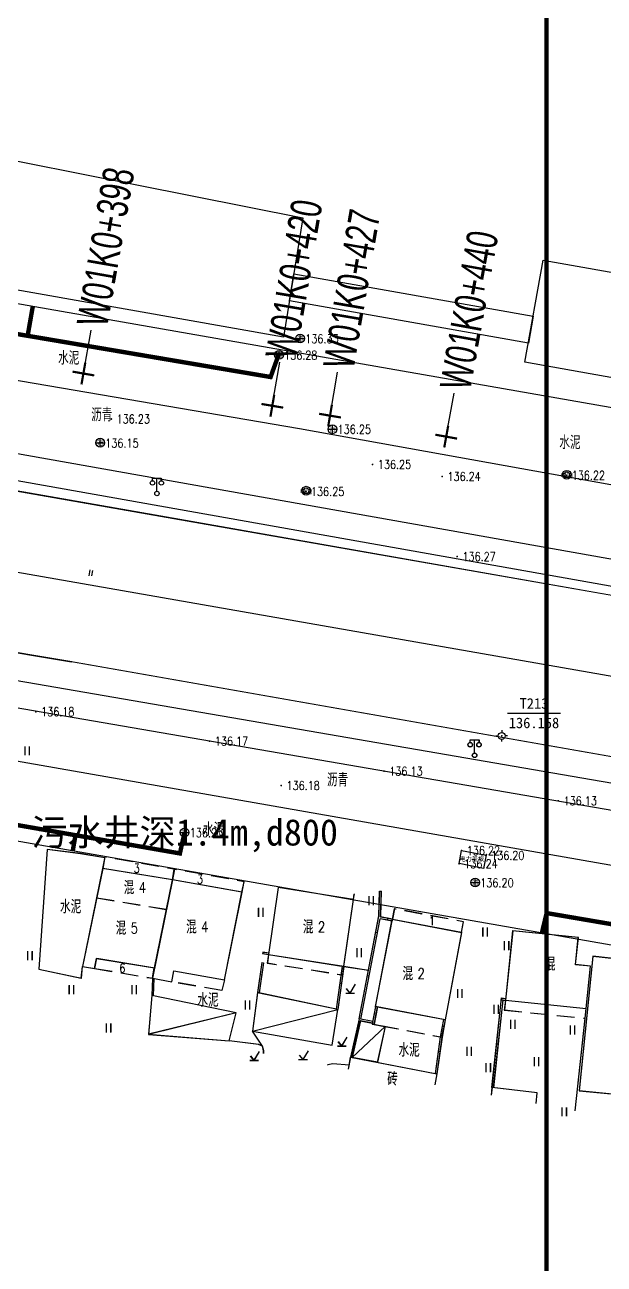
# Model space of a CAD drawing. Extents: x 529262 to 576451, y 2694391 to 2717535.
# Drawn here: x 562387.5 to 562453.1, y 2710924.6 to 2711065 of the extents above; entities that cross this region are included whole.
import ezdxf
from ezdxf.enums import TextEntityAlignment as Align
from ezdxf.xclip import XClip

# ---------------------------------------------------------------- set-up
doc = ezdxf.new("R2010")
doc.units = 0
doc.header["$XCLIPFRAME"] = 0
doc.linetypes.add('X5', pattern=[3, 2, -1])
doc.layers.add('ASSIST', color=7, linetype='Continuous', plot=False)
doc.layers.add('现状管道深度（物探资料）', color=2, linetype='Continuous', plot=False)
for name, color, linetype in [('a红线图', 1, 'Continuous'), ('COMPONENT', 8, 'Continuous'), ('DLDW', 8, 'Continuous'), ('DLSS', 4, 'Continuous'), ('DMTZ', 8, 'Continuous'), ('GCD', 8, 'Continuous'), ('GPSCOMMON', 7, 'Continuous'), ('GXYZ', 8, 'Continuous'), ('JMD', 8, 'Continuous'), ('KZD', 8, 'Continuous'), ('PP-COM', 7, 'Continuous'), ('RD-中线', 40, 'Continuous'), ('RD-红线', 7, 'Continuous'), ('ZBTZ', 8, 'Continuous'), ('ZJ', 7, 'Continuous'), ('桩号标注_W01-', 7, 'Continuous')]:
    doc.layers.add(name, color=color, linetype=linetype)
doc.styles.add('HZ', font='rs.shx', dxfattribs={"width": 0.8, "bigfont": 'hztxt.shx'})
doc.styles.add('JieTuHzTxt', font='smsim.shx', dxfattribs={"width": 0.7, "bigfont": 'smfs.shx'})
doc.styles.get("Standard").update_dxf_attribs({"font": '', "height": 2.5, "bigfont": 'smfs.shx'})
doc.styles.add('宋体', font='', dxfattribs={"width": 0.75})
doc.styles.add('等线体', font='simhei.ttf')
doc.styles.get('Standard').set_extended_font_data('FangSong_GB2312')
doc.styles.get('宋体').set_extended_font_data('SimSun')
doc.linetypes.add('10421', pattern='A,2,[150,AAA.SHX,S=0.5,R=0,X=0,Y=0.5],1e-11', length=2.00000000001)
doc.linetypes.add('1161', pattern='A,0,[149,AAA.SHX,S=0.15,R=0,X=0,Y=0],-1.6', length=1.6)

# ---------------------------------------------------------------- blocks, each defined once
blk = doc.blocks.new('A$C19FD0107')
at = {"layer": 'RD-中线', "color": 8}
blk.add_lwpolyline([(-8443.288202136755, 16582.93403241923), (-8702.785230360925, 16628.34358126484)], dxfattribs=at)
at = {"layer": 'RD-红线', "color": 8}
for points in [[(-8471.50453428179, 16618.3274885118), (-8661.580391176045, 16651.58898274461)], [(-8482.207652635872, 16559.28870933177), (-8668.331717506051, 16591.85867698258)]]:
    blk.add_lwpolyline(points, dxfattribs=at)
blk = doc.blocks.new('GC200')
at = {"linetype": 'Continuous', "const_width": 0.2, "flags": 128}
blk.add_lwpolyline([(-0.1, 0, 1), (0.1, 0, 1)], format="xyb", close=True, dxfattribs=at)
blk = doc.blocks.new('gc121')
at = {"color": 8}
for p, q in [((-0.5, -1), (-0.5, 1)), ((0.5, -1), (0.5, 1))]:
    blk.add_line(p, q, dxfattribs=at)
blk = doc.blocks.new('gc123')
at = {"color": 8}
for p, q in [((-1, 0), (1, 0)), ((0, 0), (-0.8, 1)), ((0, 0), (1.199999999999999, 2))]:
    blk.add_line(p, q, dxfattribs=at)
blk = doc.blocks.new('gc097')
at = {"color": 8}
for p, q in [((-1, 2.9), (-1, 3.5)), ((-1, 3.5), (1, 3.5)), ((0, 0.5), (0, 3.5)), ((1, 3.5), (1, 2.9))]:
    blk.add_line(p, q, dxfattribs=at)
for centre in [(-1, 2.399999999999999), (1, 2.399999999999999), (0, 0)]:
    blk.add_circle(centre, 0.5, dxfattribs=at)
blk = doc.blocks.new('gc116')
at = {"color": 8}
for p, q in [((-1.3, 0), (-0.8, 0)), ((0, 1.3), (0, 0.8000000000000002)), ((1.3, 0), (0.8000000000000002, 0)), ((0, -1.3), (0, -0.8))]:
    blk.add_line(p, q, dxfattribs=at)
blk.add_circle((0, 0), 0.8, dxfattribs=at)
blk.add_point((0, 0), dxfattribs=at)
blk = doc.blocks.new('gcbj0102')
for p, q in [((-1, 0), (1, 0)), ((-8.881784197001252e-16, -1), (-8.881784197001252e-16, 1))]:
    blk.add_line(p, q)
blk.add_circle((0, 0), 1)
blk = doc.blocks.new('gcbj0109')
at = {"linetype": 'Continuous'}
for radius in [1, 0.6447541217484433]:
    blk.add_circle((0, 0), radius, dxfattribs=at)

msp = doc.modelspace()

# ---------------------------------------------------------------- linework, layer by layer
at = {"const_width": 0.5}
msp.add_lwpolyline([(562598.8294475542, 2711123.986124702), (562446.5820451896, 2711123.874248349), (562446.5870080022, 2710552.78102765), (562978.3722362496, 2710552.955525598), (562978.2258884184, 2710625.113262256), (563223.9635277492, 2710625.037273827), (563223.8494933426, 2711063.295268716), (562599.0503478601, 2711060.81009066), (562598.8294475542, 2711123.986124702)], dxfattribs=at)
at = {"layer": 'ASSIST', "linetype": 'Continuous', "elevation": -143.229, "flags": 128}
for points in [[(562394.8806771833, 2711003.23716843), (562394.743011195, 2711002.555414068)], [(562394.8806771833, 2711003.23716843), (562394.743011195, 2711002.555414068)], [(562395.1871615777, 2711003.176903309), (562395.0714006146, 2711002.555414068)], [(562395.1871615777, 2711003.176903309), (562395.0714006146, 2711002.555414068)], [(562388.8430491774, 2710973.337414068), (562388.8430491774, 2710973.337414068)], [(562388.8430491774, 2710973.337414068), (562388.8430491774, 2710973.337414068)], [(562389.7470491775, 2710973.970414068), (562389.7470491775, 2710973.970414068)], [(562389.7470491775, 2710973.970414068), (562389.7470491775, 2710973.970414068)], [(562390.2260491775, 2710974.108414068), (562390.2260491775, 2710974.108414068)], [(562390.2260491775, 2710974.108414068), (562390.2260491775, 2710974.108414068)]]:
    msp.add_lwpolyline(points, dxfattribs=at)
at = {"layer": 'a红线图', "color": 8, "lineweight": 0, "elevation": 137.0047}
msp.add_lwpolyline([(562776.0204073656, 2710943.929564269), (562313.747224096, 2711024.878383073)], dxfattribs=at)
msp.add_lwpolyline([(562776.0204073656, 2710943.929564269), (562313.747224096, 2711024.878383073)], dxfattribs=at)
at = {"layer": 'DLSS', "color": 8, "linetype": 'Continuous', "const_width": 0.1, "elevation": 136.145, "flags": 128}
for points in [[(562441.4643508475, 2711002.568038125), (562402.7256494417, 2711009.392038125), (562364.9976494417, 2711016.003412012)], [(562479.4196494417, 2710995.882038125), (562441.4643508475, 2711002.568038125)]]:
    msp.add_lwpolyline(points, dxfattribs=at)
at = {"layer": 'DLSS', "color": 8, "linetype": 'Continuous', "const_width": 0.1, "elevation": -143.229}
msp.add_lwpolyline([(562392.8090491774, 2710992.832414067), (562482.9810491775, 2710976.963414067), (562537.0010505934, 2710967.487046612)], dxfattribs=at)
at = {"layer": 'DLSS', "color": 8, "linetype": 'Continuous', "const_width": 0.1}
msp.add_lwpolyline([(562392.8206494417, 2710992.845038124), (562482.9926494417, 2710976.976038125), (562537.0126508576, 2710967.499670668)], dxfattribs=at)
at = {"layer": 'DMTZ', "linetype": '10421', "flags": 128}
for points, elevation in [([(562450.9056428025, 2710952.419964034), (562449.7948845195, 2710941.951984175)], -2.375), ([(562450.9172430666, 2710952.432588091), (562449.8049486902, 2710941.95013182)], 140.854), ([(562414.5494091378, 2710948.439068559), (562414.5435787617, 2710948.7231025), (562414.4090491775, 2710949.256414068), (562413.9857859897, 2710949.446067514), (562410.6350491775, 2710949.862414068)], -143.229), ([(562424.2283100941, 2710947.116825701), (562422.3716446767, 2710947.261153378), (562421.8010491774, 2710947.139414067), (562421.7865529336, 2710947.107040491)], -143.229)]:
    msp.add_lwpolyline(points, dxfattribs=dict(at, elevation=elevation))
for points in [[(562414.5613135124, 2710948.436877507), (562414.555179026, 2710948.735726557), (562414.4206494418, 2710949.269038124), (562413.9973862539, 2710949.458691571), (562410.6466494417, 2710949.875038125)], [(562424.2399103583, 2710947.129449758), (562422.3832449409, 2710947.273777435), (562421.8126494415, 2710947.152038124), (562421.7920475524, 2710947.106029182)]]:
    msp.add_lwpolyline(points, dxfattribs=at)
at = {"layer": 'GPSCOMMON', "const_width": 0.5}
for points in [[(562343.7049460036, 2711037.259108192), (562415.3354050333, 2711025.101720862), (562416.2444966211, 2711027.61511376)], [(562387.8258650808, 2711029.770742072), (562388.4072298167, 2711033.093004131)], [(562354.9217388773, 2710979.865355025), (562405.0660527861, 2710971.110808584), (562405.5808874236, 2710973.408407475)], [(562393.2440831381, 2710973.17477106), (562392.931684825, 2710971.389542272)], [(562446.5936673067, 2710964.35044737), (562446.0290124954, 2710961.992805346)], [(562446.567517862, 2710964.354916103), (562484.8567262439, 2710957.811593873), (562485.2118521696, 2710961.208864168)]]:
    msp.add_lwpolyline(points, dxfattribs=at)
at = {"layer": 'JMD', "linetype": 'Continuous'}
for p, q in [((562427.6856803005, 2710966.830163752, -143.229), (562427.8855662353, 2710966.823410009, -143.229)), ((562427.6972805647, 2710966.842787809), (562427.8971664995, 2710966.836034066)), ((562428.5770435149, 2710963.747970158, -5.767000000000023), (562428.5398122285, 2710963.551466134, -5.767000000000023)), ((562428.5886437792, 2710963.760594215, 137.462), (562428.5514124928, 2710963.564090191, 137.462)), ((562429.1130491775, 2710963.646414068, -143.229), (562429.075817891, 2710963.449910044, -143.229)), ((562429.1246494417, 2710963.659038124), (562429.0874181554, 2710963.462534101)), ((562427.2386851786, 2710962.172174017, -4.983000000000004), (562427.4351203776, 2710962.134581297, -4.983000000000004)), ((562427.2502854428, 2710962.184798074, 138.246), (562427.4467206419, 2710962.147205354, 138.246)), ((562414.4610491775, 2710959.892414067, -143.229), (562414.435438883, 2710959.714245291, -143.229)), ((562414.4726494417, 2710959.905038125), (562414.4470391473, 2710959.726869348)), ((562414.1466491775, 2710957.374014068, -143.229), (562414.3249316665, 2710957.349207735, -143.229)), ((562414.1582494418, 2710957.386638125), (562414.3365319308, 2710957.361831792)), ((562414.3370491776, 2710958.742414068, -143.229), (562414.5153316665, 2710958.717607735, -143.229)), ((562414.3486494418, 2710958.755038125), (562414.5269319307, 2710958.730231792)), ((562401.9320491775, 2710956.182214068, -143.229), (562402.0819058497, 2710956.175658321, -143.229)), ((562401.9436494418, 2710956.194838125), (562402.0935061139, 2710956.188282378)), ((562423.3460491775, 2710956.353214068, -4.196000000000026), (562423.1677481392, 2710956.377886721, -4.196000000000026)), ((562423.3576494417, 2710956.365838125, 139.033), (562423.1793484036, 2710956.390510778, 139.033)), ((562426.2988671779, 2710957.261294042, -4.983000000000004), (562426.4953023772, 2710957.223701322, -4.983000000000004)), ((562426.3104674421, 2710957.273918099, 138.246), (562426.5069026414, 2710957.236325379, 138.246)), ((562413.2870491775, 2710950.957414067, -143.229), (562422.9410491775, 2710953.426414068, -143.229)), ((562413.2870491775, 2710950.957414067, -143.229), (562422.9410491775, 2710953.426414068, -143.229)), ((562413.2870491775, 2710950.957414067, -143.229), (562422.9410491775, 2710953.426414068, -143.229)), ((562413.2986494417, 2710950.970038124), (562422.9526494417, 2710953.439038125)), ((562413.2986494417, 2710950.970038124), (562422.9526494417, 2710953.439038125)), ((562413.2986494417, 2710950.970038124), (562422.9526494417, 2710953.439038125)), ((562441.4654263429, 2710954.517178785, -5.191000000000002), (562441.6642816373, 2710954.495811242, -5.191000000000002)), ((562441.4770266071, 2710954.529802842, 138.038), (562441.6758819015, 2710954.508435299, 138.038)), ((562411.4290491774, 2710953.037414068, -143.229), (562401.5130491775, 2710950.597414068, -143.229)), ((562411.4406494417, 2710953.050038125), (562401.5246494417, 2710950.610038125)), ((562427.0666054976, 2710952.953025262, -5.767000000000023), (562427.2630406967, 2710952.915432541, -5.767000000000023)), ((562427.0782057618, 2710952.965649318, 137.462), (562427.274640961, 2710952.928056598, 137.462)), ((562428.3152537477, 2710951.497428716, -143.229), (562424.5777982547, 2710947.983049209, -143.229)), ((562428.326854012, 2710951.510052773), (562424.589398519, 2710947.995673266)), ((562425.1784122407, 2710951.533399613, -143.229), (562425.3541678035, 2710951.494541125, -143.229)), ((562425.1900125049, 2710951.54602367), (562425.3657680678, 2710951.507165182)), ((562434.9548654035, 2710951.470922523, -5.767000000000023), (562434.7582806611, 2710951.507725227, -5.767000000000023)), ((562434.9664656677, 2710951.48354658, 137.462), (562434.7698809253, 2710951.520349284, 137.462)), ((562434.7340491775, 2710950.291414068, -143.229), (562434.5365616964, 2710950.323394718, -5.767000000000023)), ((562434.7456494417, 2710950.304038125), (562434.5481619607, 2710950.336018774, 137.462)), ((562440.9312377602, 2710949.545796426, -5.191000000000002), (562441.1300930546, 2710949.524428883, -5.191000000000002)), ((562440.9428380246, 2710949.558420484, 138.038), (562441.1416933188, 2710949.53705294, 138.038)), ((562434.5056491775, 2710948.622614068, -666.4630000000001), (562434.3074964628, 2710948.649734202, -666.4630000000001)), ((562434.5172494417, 2710948.635238125, -523.234), (562434.3190967271, 2710948.662358259, -523.234)), ((562434.1630491775, 2710946.119414067, -143.229), (562433.9648964629, 2710946.146534202, -143.229)), ((562434.1746494417, 2710946.132038125), (562433.9764967271, 2710946.159158259))]:
    msp.add_line(p, q, dxfattribs=at)
at = {"layer": 'JMD', "linetype": 'Continuous', "flags": 128}
for points in [[(562418.976915996, 2711043.150068405), (562416.8119503955, 2711029.635088282), (562360.0060783208, 2711039.681219776), (562362.3540995413, 2711054.413021791)], [(562536.7830383378, 2711022.316028671), (562534.3064904112, 2711008.856151953), (562459.232920453, 2711022.132930005), (562459.5739453726, 2711024.039345922), (562444.1412427968, 2711026.768622909), (562446.1996873898, 2711038.335715045)], [(562417.9584423441, 2711036.792160844), (562445.0717000512, 2711031.997175005), (562444.5289240258, 2711028.947134058), (562417.46836319, 2711033.732800443)], [(562436.69, 2710969.956), (562436.965, 2710971.45), (562439.729, 2710970.898), (562439.454, 2710969.404)], [(562424.589398519, 2710947.995673266), (562425.5086386899, 2710952.153363935), (562426.8727937484, 2710951.89229922), (562426.8526494417, 2710951.787038125), (562428.326854012, 2710951.510052773), (562427.427831149, 2710947.443804271)]]:
    msp.add_lwpolyline(points, close=True, dxfattribs=at)
at = {"layer": 'JMD', "linetype": 'X5', "flags": 128}
for points, elevation in [([(562404.2120491775, 2710968.109414068), (562404.4265858275, 2710969.314451349), (562396.5519148648, 2710970.716404263), (562396.3190491775, 2710969.408414068)], -6.669000000000012), ([(562404.2236494418, 2710968.122038125), (562404.4381860917, 2710969.327075406), (562396.563515129, 2710970.72902832), (562396.3306494417, 2710969.421038125)], 136.56), ([(562412.0930491774, 2710966.719414068), (562412.3410491775, 2710967.905414068), (562404.4265858275, 2710969.314451349), (562404.2120491775, 2710968.109414068)], -6.639000000000009), ([(562412.1046494415, 2710966.732038125), (562412.3526494417, 2710967.918038125), (562404.4381860917, 2710969.327075406), (562404.2236494418, 2710968.122038125)], 136.59), ([(562395.6351931553, 2710966.069022276), (562395.6380491775, 2710966.072414068), (562403.539772889, 2710964.771978352)], -143.112), ([(562395.6467934196, 2710966.081646333), (562395.6496494417, 2710966.085038125), (562403.5513731532, 2710964.784602409)], 0.1170000000000186), ([(562436.9560491774, 2710962.160414068), (562437.1830491775, 2710963.350414067), (562429.3400491775, 2710964.836414068), (562429.1130491775, 2710963.646414068)], -667.8910000000002), ([(562436.9676494417, 2710962.173038125), (562437.1946494417, 2710963.363038124), (562429.3516494418, 2710964.849038125), (562429.1246494417, 2710963.659038124)], -524.6619999999999), ([(562415.0930491776, 2710959.647414068), (562414.9600491775, 2710958.687414068), (562423.5160491775, 2710957.333414067), (562423.6160491776, 2710958.304414068)], -667.1489999999999), ([(562415.1046494417, 2710959.660038124), (562414.9716494418, 2710958.700038125), (562423.5276494419, 2710957.346038124), (562423.6276494418, 2710958.317038125)], -523.9199999999998), ([(562395.4050491775, 2710958.071414067), (562401.9660491775, 2710956.959414068), (562402.1650491775, 2710958.154414068)], -6.503000000000013), ([(562395.4166494417, 2710958.084038125), (562401.9776494417, 2710956.972038125), (562402.1766494418, 2710958.167038125)], 136.726), ([(562427.2169763778, 2710953.738766058), (562426.8410491775, 2710951.774414068), (562434.7340491775, 2710950.291414068), (562435.1020762208, 2710952.257261492)], -5.767000000000023), ([(562427.2285766419, 2710953.751390115), (562426.8526494417, 2710951.787038125), (562434.7456494417, 2710950.304038125), (562435.113676485, 2710952.269885549)], 137.462)]:
    msp.add_lwpolyline(points, dxfattribs=dict(at, elevation=elevation))
at = {"layer": 'JMD', "linetype": 'Continuous', "flags": 128}
for points, elevation in [([(562396.3190491775, 2710969.408414068), (562394.0420491775, 2710958.289414068), (562395.4050491775, 2710958.071414067), (562395.6402594952, 2710959.219988299), (562402.2051373557, 2710958.146338906), (562404.2120491775, 2710968.109414068)], -6.576000000000022), ([(562396.3306494417, 2710969.421038125), (562394.0536494417, 2710958.302038125), (562395.4166494417, 2710958.084038125), (562395.6518597594, 2710959.232612355), (562402.21673762, 2710958.158962963), (562404.2236494418, 2710968.122038125)], 136.653), ([(562404.2120491775, 2710968.109414068), (562401.9660491775, 2710956.959414068), (562404.1550491775, 2710956.544414068), (562404.3759704825, 2710957.796990186), (562410.1000491775, 2710956.787414068), (562412.0930491774, 2710966.719414068)], -6.669000000000012), ([(562404.2236494418, 2710968.122038125), (562401.9776494417, 2710956.972038125), (562404.1666494417, 2710956.557038125), (562404.3875707466, 2710957.809614243), (562410.1116494418, 2710956.800038125), (562412.1046494415, 2710966.732038125)], 136.56), ([(562424.7070491775, 2710965.894414067), (562416.1840491774, 2710967.237414068), (562415.0930491776, 2710959.647414068), (562423.6160491776, 2710958.304414068)], -4.196000000000026), ([(562424.7186494418, 2710965.907038125), (562416.1956494417, 2710967.250038125), (562415.1046494417, 2710959.660038124), (562423.6276494418, 2710958.317038125)], 139.033), ([(562429.1130491775, 2710963.646414068), (562436.9560491774, 2710962.160414068), (562435.1020762208, 2710952.257261492), (562427.2169763778, 2710953.738766058)], -5.767000000000023), ([(562429.1246494417, 2710963.659038124), (562436.9676494417, 2710962.173038125), (562435.113676485, 2710952.269885549), (562427.2285766419, 2710953.751390115)], 137.462), ([(562442.7470491775, 2710962.330414068), (562441.9386585159, 2710954.471883382), (562451.0556585159, 2710953.541883382), (562451.5480804181, 2710958.328817239), (562449.8588791474, 2710958.502581851), (562450.1740491774, 2710961.566414068)], -4.325000000000017), ([(562442.7586494418, 2710962.343038125), (562441.9502587803, 2710954.484507439), (562451.0672587802, 2710953.554507439), (562451.5596806823, 2710958.341441296), (562449.8704794116, 2710958.515205908), (562450.1856494417, 2710961.579038125)], 138.904), ([(562457.7750491775, 2710958.774414068), (562451.8288049693, 2710959.437419029), (562450.2686400992, 2710944.218397984), (562456.3100491775, 2710943.635414068)], -669.2599999999999), ([(562457.7866494417, 2710958.787038125), (562451.8404052336, 2710959.450043086), (562450.2802403634, 2710944.231022041), (562456.3216494418, 2710943.648038125)], -526.0309999999998), ([(562411.4290491774, 2710953.037414068), (562401.8810491775, 2710955.016414068), (562401.5130491775, 2710950.597414068), (562410.6350491775, 2710949.862414068)], -4.219000000000022), ([(562411.4406494417, 2710953.050038125), (562401.8926494418, 2710955.029038125), (562401.5246494417, 2710950.610038125), (562410.6466494417, 2710949.875038125)], 139.01), ([(562413.8610491775, 2710955.321414068), (562413.2870491775, 2710950.957414067), (562422.2900491775, 2710949.378414067), (562422.9410491775, 2710953.426414068)], -3.954000000000006), ([(562413.8726494417, 2710955.334038124), (562413.2986494417, 2710950.970038124), (562422.3016494418, 2710949.391038125), (562422.9526494417, 2710953.439038125)], 139.275), ([(562424.5777982547, 2710947.983049209), (562425.4970384258, 2710952.140739878), (562426.8611934842, 2710951.879675163), (562426.8410491775, 2710951.774414068), (562428.3152537477, 2710951.497428716), (562427.4162308847, 2710947.431180214)], -143.229)]:
    msp.add_lwpolyline(points, close=True, dxfattribs=dict(at, elevation=elevation))
at = {"layer": 'JMD', "linetype": 'Continuous', "elevation": -143.229}
for points in [[(562424.7070491775, 2710965.894414067), (562416.1840491774, 2710967.237414068)], [(562414.3370491776, 2710958.742414068), (562413.8610491775, 2710955.321414068)], [(562414.5153316665, 2710958.717607735), (562414.0393316664, 2710955.296607735)], [(562401.9660491775, 2710956.959414068), (562401.8810491775, 2710955.016414068)], [(562402.1159058496, 2710956.952858321), (562402.0309058496, 2710955.009858321)]]:
    msp.add_lwpolyline(points, dxfattribs=at)
at = {"layer": 'JMD', "linetype": 'Continuous'}
for points in [[(562424.7186494418, 2710965.907038125), (562416.1956494417, 2710967.250038125)], [(562414.3486494418, 2710958.755038125), (562413.8726494417, 2710955.334038124)], [(562414.5269319307, 2710958.730231792), (562414.0509319307, 2710955.309231792)], [(562401.9776494417, 2710956.972038125), (562401.8926494418, 2710955.029038125)], [(562402.127506114, 2710956.965482377), (562402.0425061139, 2710955.022482378)]]:
    msp.add_lwpolyline(points, dxfattribs=at)
at = {"layer": 'JMD', "linetype": 'X5'}
for points, elevation in [([(562424.7220491775, 2710965.924414068), (562424.8150491776, 2710966.502414068)], -143.229), ([(562410.1000491775, 2710956.787414068), (562409.8160491775, 2710955.582414068), (562404.1550491775, 2710956.544414068)], -143.229), ([(562441.9386585159, 2710954.471883382), (562441.797658516, 2710953.356883381), (562450.9398866507, 2710952.416441441), (562451.0556585159, 2710953.541883382)], -5.191000000000002), ([(562441.9502587803, 2710954.484507439), (562441.8092587801, 2710953.369507438), (562450.9514869149, 2710952.429065498), (562451.0672587802, 2710953.554507439)], 138.038)]:
    msp.add_lwpolyline(points, dxfattribs=dict(at, elevation=elevation))
for points in [[(562424.7336494417, 2710965.937038125), (562424.8266494418, 2710966.515038125)], [(562410.1116494418, 2710956.800038125), (562409.8276494417, 2710955.595038125), (562404.1666494417, 2710956.557038125)]]:
    msp.add_lwpolyline(points, dxfattribs=at)
at = {"layer": 'JMD', "linetype": 'Continuous', "flags": 128}
for points, elevation in [([(562425.3590491775, 2710952.350414067), (562427.5903913943, 2710964.009962835), (562427.6856803005, 2710966.830163752)], -4.983000000000004), ([(562425.3706494418, 2710952.363038124), (562427.6019916586, 2710964.022586892), (562427.6972805647, 2710966.842787809)], 138.246), ([(562427.7730350211, 2710963.900304293), (562427.7897517997, 2710963.987655346), (562427.8855662353, 2710966.823410009)], -4.983000000000004), ([(562427.7846352853, 2710963.91292835), (562427.8013520638, 2710964.000279403), (562427.8971664995, 2710966.836034066)], 138.246), ([(562425.5554843765, 2710952.312821348), (562427.7354422375, 2710963.703868761)], -4.983000000000004), ([(562425.5670846407, 2710952.325445405), (562427.7470425017, 2710963.716492818)], 138.246), ([(562429.075817891, 2710963.449910044), (562427.7354422375, 2710963.703868761)], -5.767000000000023), ([(562429.0874181554, 2710963.462534101), (562427.7470425017, 2710963.716492818)], 137.462), ([(562429.1130491775, 2710963.646414068), (562427.7730350211, 2710963.900304293)], -5.767000000000023), ([(562429.1246494417, 2710963.659038124), (562427.7846352853, 2710963.91292835)], 137.462), ([(562415.0891488593, 2710959.620279865), (562414.435438883, 2710959.714245291)], -143.229), ([(562415.1147591537, 2710959.798448641), (562414.4610491775, 2710959.892414067)], -143.229), ([(562423.438211679, 2710958.332436567), (562422.7644345189, 2710953.463273625)], -4.196000000000026), ([(562423.4498119432, 2710958.345060624), (562422.7760347833, 2710953.475897682)], 139.033), ([(562423.6160491776, 2710958.304414068), (562422.9410491775, 2710953.426414068)], -4.196000000000026), ([(562423.6276494418, 2710958.317038125), (562422.9526494417, 2710953.439038125)], 139.033), ([(562440.3970491774, 2710944.574414067), (562441.4871538571, 2710954.719384121), (562441.9591241021, 2710954.670833526)], -5.191000000000002), ([(562440.4086494417, 2710944.587038124), (562441.4987541214, 2710954.732008178), (562441.9707243665, 2710954.683457583)], 138.038), ([(562427.2169763778, 2710953.738766058), (562426.8410491775, 2710951.774414068)], -5.767000000000023), ([(562427.2285766419, 2710953.751390115), (562426.8526494417, 2710951.787038125)], 137.462), ([(562427.4135381514, 2710953.701834735), (562427.0376109001, 2710951.737482479)], -5.767000000000023), ([(562427.4251384157, 2710953.714458792), (562427.0492111644, 2710951.750106536)], 137.462), ([(562440.5957133217, 2710944.551267601), (562441.6647382837, 2710954.500060985), (562441.9386585159, 2710954.471883382)], -5.191000000000002), ([(562440.6073135859, 2710944.563891658), (562441.676338548, 2710954.512685042), (562441.9502587803, 2710954.484507439)], 138.038), ([(562426.8950269321, 2710952.056466843), (562425.3590491775, 2710952.350414067), (562424.4010491775, 2710948.017414068)], -143.229), ([(562426.8611934842, 2710951.879675163), (562425.4970384258, 2710952.140739878), (562424.5777982547, 2710947.983049209)], -143.229), ([(562434.9055155193, 2710952.294192613), (562434.5365616964, 2710950.323394718)], -5.767000000000023), ([(562434.9171157836, 2710952.30681667), (562434.5481619607, 2710950.336018774)], 137.462), ([(562435.1020762208, 2710952.257261492), (562434.7340491775, 2710950.291414068)], -5.767000000000023), ([(562435.113676485, 2710952.269885549), (562434.7456494417, 2710950.304038125)], 137.462), ([(562434.5365616964, 2710950.323394718), (562433.9648964629, 2710946.146534202)], -666.4630000000001), ([(562434.5481619607, 2710950.336018774), (562433.9764967271, 2710946.159158259)], -523.234), ([(562434.7340491775, 2710950.291414068), (562434.1630491775, 2710946.119414067)], -666.4630000000001), ([(562434.7456494417, 2710950.304038125), (562434.1746494417, 2710946.132038125)], -523.234), ([(562424.1432354815, 2710946.673282728), (562424.4010491775, 2710948.017414068), (562434.1630491775, 2710946.119414067), (562433.923995763, 2710944.873090885)], -143.229), ([(562445.3905170327, 2710942.762627336), (562445.5210491775, 2710943.977414067), (562440.3970491774, 2710944.574414067), (562440.3029846243, 2710943.699009996)], -5.191000000000002), ([(562445.4005621437, 2710942.760778488), (562445.5326494417, 2710943.990038124), (562440.4086494417, 2710944.587038124), (562440.3130297356, 2710943.69716115)], 138.038)]:
    msp.add_lwpolyline(points, dxfattribs=dict(at, elevation=elevation))
for points in [[(562415.1007491235, 2710959.632903922), (562414.4470391473, 2710959.726869348)], [(562415.1263594179, 2710959.811072698), (562414.4726494417, 2710959.905038125)], [(562426.9066271964, 2710952.069090899), (562425.3706494418, 2710952.363038124), (562424.4126494417, 2710948.030038125)], [(562426.8727937484, 2710951.89229922), (562425.5086386899, 2710952.153363935), (562424.589398519, 2710947.995673266)], [(562424.1521013723, 2710946.671650922), (562424.4126494417, 2710948.030038125), (562434.1746494417, 2710946.132038125), (562433.9328616539, 2710944.871459079)]]:
    msp.add_lwpolyline(points, dxfattribs=at)
at = {"layer": 'KZD', "linetype": 'Continuous'}
msp.add_line((562442.162500077, 2710986.996414995), (562448.1625000769, 2710986.996414995), dxfattribs=at)
at = {"layer": 'ZBTZ', "linetype": '1161', "flags": 128}
for points in [[(562310.3276377594, 2711063.44995699), (562315.7016643996, 2711037.820769842), (562321.2327515546, 2711036.111869753), (562375.050720291, 2711026.696929717), (562418.6079264833, 2711019.281053158), (562538.3987159, 2710997.695552305), (562541.588621207, 2711006.266993607)], [(562537.1061362393, 2710955.148922655), (562300.817301562, 2710996.609999871)]]:
    msp.add_lwpolyline(points, dxfattribs=at)
for points in [[(562535.702720928, 2710989.912623065), (562314.3598152077, 2711029.256612924), (562313.933547726, 2711026.287934508), (562535.1765255062, 2710986.959130442)], [(562528.10076032, 2710966.261606346), (562312.3460520227, 2711003.477908025), (562311.7998468247, 2711000.526735382), (562311.7998468247, 2711000.526735382), (562527.5908249521, 2710963.30526301)]]:
    msp.add_lwpolyline(points, close=True, dxfattribs=at)
for points, elevation in [([(562382.3930491774, 2710994.577414068), (562392.8090491774, 2710992.832414067)], -7.094000000000023), ([(562382.4046494418, 2710994.590038124), (562392.8206494417, 2710992.845038124)], 136.135), ([(562423.6160491776, 2710958.304414068), (562426.4172459715, 2710957.879864921)], -4.196000000000026), ([(562423.6276494418, 2710958.317038125), (562426.4288462357, 2710957.892488978)], 139.033), ([(562414.4090491775, 2710949.256414068), (562413.2870491775, 2710950.957414067)], -4.767000000000023), ([(562414.4206494418, 2710949.269038124), (562413.2986494417, 2710950.970038124)], 138.462)]:
    msp.add_lwpolyline(points, dxfattribs=dict(at, elevation=elevation))
at = {"layer": 'ZBTZ', "linetype": '1161', "elevation": -143.229}
msp.add_lwpolyline([(562396.5610491774, 2710970.615414068), (562393.8130491775, 2710971.082414068), (562390.0350491775, 2710971.540414068), (562389.0960491775, 2710957.991414068), (562393.9050491775, 2710956.978414068), (562394.0420491775, 2710958.289414068)], dxfattribs=at)
at = {"layer": 'ZBTZ', "linetype": '1161'}
msp.add_lwpolyline([(562396.5726494418, 2710970.628038125), (562393.8246494418, 2710971.095038125), (562390.0466494418, 2710971.553038125), (562389.1076494417, 2710958.004038125), (562393.9166494417, 2710956.991038125), (562394.0536494417, 2710958.302038125)], dxfattribs=at)
at = {"layer": '桩号标注_W01-'}
for p, q in [((562394.1388835477, 2711025.496703805), (562395.0035595647, 2711030.421369823)), ((562415.5319719451, 2711021.839071811), (562416.3746078569, 2711026.767556844)), ((562422.0678910883, 2711020.721608706), (562422.9105270001, 2711025.650093739)), ((562435.2236040749, 2711018.341729524), (562436.113661766, 2711023.261871524))]:
    msp.add_line(p, q, dxfattribs=at)
at = {"layer": '桩号标注_W01-', "const_width": 0.25}
for points in [[(562394.355052552, 2711026.72787031), (562393.9227145436, 2711024.265537301)], [(562395.3700500522, 2711025.280534801), (562392.9077170433, 2711025.71287281)], [(562416.7640932034, 2711021.628412833), (562414.2998506868, 2711022.049730789)], [(562415.742630923, 2711023.071193069), (562415.3213129672, 2711020.606950553)], [(562422.2785500663, 2711021.953729964), (562421.8572321105, 2711019.489487448)], [(562423.3000123466, 2711020.510949729), (562420.83576983, 2711020.932267684)], [(562435.4461184978, 2711019.571765024), (562435.0010896522, 2711017.111694023)], [(562436.453639575, 2711018.119215101), (562433.9935685748, 2711018.564243946)]]:
    msp.add_lwpolyline(points, dxfattribs=at)

# ---------------------------------------------------------------- block references
at = {"layer": 'COMPONENT', "linetype": 'Continuous', "xscale": 0.5, "yscale": 0.5}
for name, p in [('gcbj0102', (562418.6793189667, 2711029.463928382)), ('gcbj0102', (562416.2959382226, 2711027.61511376)), ('gcbj0102', (562422.3379837023, 2711019.18040796)), ('gcbj0102', (562396.0340608035, 2711017.653737084)), ('gcbj0109', (562448.8713077577, 2711014.025235015)), ('gcbj0109', (562419.3577951789, 2711012.212452237)), ('gcbj0102', (562405.5967655528, 2710973.478615265)), ('gcbj0102', (562438.5002273781, 2710967.813599643))]:
    msp.add_blockref(name, p, dxfattribs=at)
at = {"layer": 'DLDW', "color": 252, "linetype": 'Continuous', "xscale": 0.5, "yscale": 0.5, "zscale": 0.5}
for p in [(562402.4646494418, 2711011.899038124, 136.091), (562438.4416494418, 2710982.234038125)]:
    msp.add_blockref('gc097', p, dxfattribs=at)
at = {"layer": 'DLDW', "linetype": 'Continuous', "xscale": 0.5, "yscale": 0.5, "zscale": 0.5}
msp.add_blockref('gc097', (562438.4300491775, 2710982.221414068, -143.229), dxfattribs=at)
at = {"layer": 'GCD', "linetype": 'Continuous'}
ref = msp.add_blockref('GC200', (562418.6658874237, 2711029.437407475, 136.33), dxfattribs=dict(at, xscale=0.5, yscale=0.5, zscale=0.5))
ref.add_attrib('height', '136.33', dxfattribs={"linetype": 'Continuous', "height": 1, "style": 'HZ', "width": 0.8}).set_placement((562419.2658874237, 2711029.437407475, 136.33), align=Align.MIDDLE_LEFT)
ref = msp.add_blockref('GC200', (562416.2668874237, 2711027.570407475, 136.282), dxfattribs=dict(at, xscale=0.5, yscale=0.5, zscale=0.5))
ref.add_attrib('height', '136.28', dxfattribs={"linetype": 'Continuous', "height": 1, "style": 'HZ', "width": 0.8}).set_placement((562416.8668874237, 2711027.570407475, 136.282), align=Align.MIDDLE_LEFT)
ref = msp.add_blockref('GC200', (562397.2998815475, 2711020.343260782, 136.23), dxfattribs=dict(at, xscale=0.5, yscale=0.5, zscale=0.5))
ref.add_attrib('height', '136.23', dxfattribs={"linetype": 'Continuous', "height": 1, "style": 'HZ', "width": 0.8}).set_placement((562397.8998815474, 2711020.343260782, 136.23), align=Align.MIDDLE_LEFT)
ref = msp.add_blockref('GC200', (562422.3298874237, 2711019.172407475, 136.247), dxfattribs=dict(at, xscale=0.5, yscale=0.5, zscale=0.5))
ref.add_attrib('height', '136.25', dxfattribs={"linetype": 'Continuous', "height": 1, "style": 'HZ', "width": 0.8}).set_placement((562422.9298874236, 2711019.172407475, 136.247), align=Align.MIDDLE_LEFT)
ref = msp.add_blockref('GC200', (562396.0228874236, 2711017.610407475, 136.151), dxfattribs=dict(at, xscale=0.5, yscale=0.5, zscale=0.5))
ref.add_attrib('height', '136.15', dxfattribs={"linetype": 'Continuous', "height": 1, "style": 'HZ', "width": 0.8}).set_placement((562396.6228874236, 2711017.610407475, 136.151), align=Align.MIDDLE_LEFT)
ref = msp.add_blockref('GC200', (562426.885323556, 2711015.1954563, 136.25), dxfattribs=dict(at, xscale=0.5, yscale=0.5, zscale=0.5))
ref.add_attrib('height', '136.25', dxfattribs={"linetype": 'Continuous', "height": 1, "style": 'HZ', "width": 0.8}).set_placement((562427.485323556, 2711015.1954563, 136.25), align=Align.MIDDLE_LEFT)
ref = msp.add_blockref('GC200', (562434.7621561048, 2711013.825409306, 136.24), dxfattribs=dict(at, xscale=0.5, yscale=0.5, zscale=0.5))
ref.add_attrib('height', '136.24', dxfattribs={"linetype": 'Continuous', "height": 1, "style": 'HZ', "width": 0.8}).set_placement((562435.3621561048, 2711013.825409306, 136.24), align=Align.MIDDLE_LEFT)
ref = msp.add_blockref('GC200', (562448.8298874237, 2711013.957407475, 136.223), dxfattribs=dict(at, xscale=0.5, yscale=0.5, zscale=0.5))
ref.add_attrib('height', '136.22', dxfattribs={"linetype": 'Continuous', "height": 1, "style": 'HZ', "width": 0.8}).set_placement((562449.4298874236, 2711013.957407475, 136.223), align=Align.MIDDLE_LEFT)
ref = msp.add_blockref('GC200', (562419.3078874237, 2711012.120407475, 136.247), dxfattribs=dict(at, xscale=0.5, yscale=0.5, zscale=0.5))
ref.add_attrib('height', '136.25', dxfattribs={"linetype": 'Continuous', "height": 1, "style": 'HZ', "width": 0.8}).set_placement((562419.9078874236, 2711012.120407475, 136.247), align=Align.MIDDLE_LEFT)
ref = msp.add_blockref('GC200', (562436.4578874237, 2711004.747407475, 136.267), dxfattribs=dict(at, xscale=0.5, yscale=0.5, zscale=0.5))
ref.add_attrib('height', '136.27', dxfattribs={"linetype": 'Continuous', "height": 1, "style": 'HZ', "width": 0.8}).set_placement((562437.0578874237, 2711004.747407475, 136.267), align=Align.MIDDLE_LEFT)
ref = msp.add_blockref('GC200', (562388.7516372917, 2710987.173339974, 136.18), dxfattribs=dict(at, xscale=0.5, yscale=0.5, zscale=0.5))
ref.add_attrib('height', '136.18', dxfattribs={"linetype": 'Continuous', "height": 1, "style": 'HZ', "width": 0.8}).set_placement((562389.3516372917, 2710987.173339974, 136.18), align=Align.MIDDLE_LEFT)
ref = msp.add_blockref('GC200', (562408.4282765804, 2710983.841354562, 136.17), dxfattribs=dict(at, xscale=0.5, yscale=0.5, zscale=0.5))
ref.add_attrib('height', '136.17', dxfattribs={"linetype": 'Continuous', "height": 1, "style": 'HZ', "width": 0.8}).set_placement((562409.0282765804, 2710983.841354562, 136.17), align=Align.MIDDLE_LEFT)
ref = msp.add_blockref('GC200', (562428.1811221552, 2710980.425743907, 136.125), dxfattribs=dict(at, xscale=0.5, yscale=0.5, zscale=0.5))
ref.add_attrib('height', '136.13', dxfattribs={"linetype": 'Continuous', "height": 1, "style": 'HZ', "width": 0.8}).set_placement((562428.7811221551, 2710980.425743907, 136.125), align=Align.MIDDLE_LEFT)
ref = msp.add_blockref('GC200', (562416.5390903195, 2710978.802524306, 136.177), dxfattribs=dict(at, xscale=0.5, yscale=0.5, zscale=0.5))
ref.add_attrib('height', '136.18', dxfattribs={"linetype": 'Continuous', "height": 1, "style": 'HZ', "width": 0.8}).set_placement((562417.1390903195, 2710978.802524306, 136.177), align=Align.MIDDLE_LEFT)
ref = msp.add_blockref('GC200', (562447.9145857844, 2710977.072650082, 136.13), dxfattribs=dict(at, xscale=0.5, yscale=0.5, zscale=0.5))
ref.add_attrib('height', '136.13', dxfattribs={"linetype": 'Continuous', "height": 1, "style": 'HZ', "width": 0.8}).set_placement((562448.5145857844, 2710977.072650082, 136.13), align=Align.MIDDLE_LEFT)
ref = msp.add_blockref('GC200', (562405.5808874236, 2710973.458407475, 136.251), dxfattribs=dict(at, xscale=0.5, yscale=0.5, zscale=0.5))
ref.add_attrib('height', '136.25', dxfattribs={"linetype": 'Continuous', "height": 1, "style": 'HZ', "width": 0.8}).set_placement((562406.1808874236, 2710973.458407475, 136.251), align=Align.MIDDLE_LEFT)
ref = msp.add_blockref('GC200', (562436.9488874236, 2710971.432407475, 136.218), dxfattribs=dict(at, xscale=0.5, yscale=0.5, zscale=0.5))
ref.add_attrib('height', '136.22', dxfattribs={"linetype": 'Continuous', "height": 1, "style": 'HZ', "width": 0.8}).set_placement((562437.5488874236, 2710971.432407475, 136.218), align=Align.MIDDLE_LEFT)
ref = msp.add_blockref('GC200', (562436.6738874236, 2710969.938407475, 136.236), dxfattribs=dict(at, xscale=0.5, yscale=0.5, zscale=0.5))
ref.add_attrib('height', '136.24', dxfattribs={"linetype": 'Continuous', "height": 1, "style": 'HZ', "width": 0.8}).set_placement((562437.2738874236, 2710969.938407475, 136.236), align=Align.MIDDLE_LEFT)
ref = msp.add_blockref('GC200', (562439.7128874237, 2710970.880407475, 136.201), dxfattribs=dict(at, xscale=0.5, yscale=0.5, zscale=0.5))
ref.add_attrib('height', '136.20', dxfattribs={"linetype": 'Continuous', "height": 1, "style": 'HZ', "width": 0.8}).set_placement((562440.3128874237, 2710970.880407475, 136.201), align=Align.MIDDLE_LEFT)
ref = msp.add_blockref('GC200', (562438.4808874236, 2710967.785407475, 136.204), dxfattribs=dict(at, xscale=0.5, yscale=0.5, zscale=0.5))
ref.add_attrib('height', '136.20', dxfattribs={"linetype": 'Continuous', "height": 1, "style": 'HZ', "width": 0.8}).set_placement((562439.0808874236, 2710967.785407475, 136.204), align=Align.MIDDLE_LEFT)
at = {"layer": 'KZD', "linetype": 'Continuous', "xscale": 0.5, "yscale": 0.5, "zscale": 0.5}
msp.add_blockref('gc116', (562441.5090367267, 2710984.427379866, 136.1579999999999), dxfattribs=at)
at = {"layer": 'PP-COM'}
ref = msp.add_blockref('A$C19FD0107', (570997.9927985519, 2694390.602628201), dxfattribs=at)
XClip(ref).set_block_clipping_path([(-9366.438313488383, 14428.60439108219), (-3328.44807433628, 17452.748486375436)])
at = {"layer": 'ZBTZ', "linetype": 'Continuous', "xscale": 0.5, "yscale": 0.5}
for name, p in [('gc121', (562387.794691536, 2710982.739810802, -143.229)), ('gc121', (562426.737343048, 2710965.761064999, -143.229)), ('gc121', (562414.2282179445, 2710964.422718015, -143.229)), ('gc121', (562414.2398182086, 2710964.435342072)), ('gc121', (562439.6288558207, 2710962.189469882, -143.229)), ('gc121', (562439.640456085, 2710962.20209394)), ('gc121', (562425.3849809023, 2710959.860483646, -143.229)), ('gc121', (562425.3965811665, 2710959.873107703)), ('gc121', (562442.0769675487, 2710960.659560488, -143.229)), ('gc121', (562442.0885678129, 2710960.672184545)), ('gc121', (562388.0996006607, 2710959.511940906, -143.229)), ('gc121', (562388.1112009251, 2710959.524564962)), ('gc121', (562392.7951808984, 2710955.659635426, -143.229)), ('gc121', (562392.8067811626, 2710955.672259483)), ('gc121', (562399.8987519123, 2710955.659635426, -143.229)), ('gc121', (562399.9103521765, 2710955.672259483)), ('gc123', (562424.3377379809, 2710955.278065406, -143.229)), ('gc123', (562424.3493382451, 2710955.290689463)), ('gc121', (562436.778474659, 2710955.230101034, -143.229)), ('gc121', (562436.7900749232, 2710955.242725091)), ('gc121', (562412.7353156157, 2710953.923239596, -143.229)), ('gc121', (562412.7469158799, 2710953.935863653)), ('gc121', (562440.8883273744, 2710953.440563752, -143.229)), ('gc121', (562440.8999276387, 2710953.453187809)), ('gc121', (562397.0091665336, 2710951.325791364, -143.229)), ('gc121', (562397.0207667978, 2710951.338415421)), ('gc121', (562442.7751494232, 2710951.742985303, -143.229)), ('gc121', (562442.7867496874, 2710951.75560936)), ('gc121', (562449.5301040446, 2710951.087845213, -143.229)), ('gc121', (562449.5417043089, 2710951.100469271)), ('gc123', (562423.4009832729, 2710949.27506265, -143.229)), ('gc123', (562423.4125835372, 2710949.287686707)), ('gc121', (562437.839086854, 2710948.668417536, -143.229)), ('gc121', (562437.8506871182, 2710948.681041593)), ('gc123', (562413.4702606135, 2710947.650736606, -143.229)), ('gc123', (562413.4818608777, 2710947.663360664)), ('gc123', (562419.0152657885, 2710947.742380145, -143.229)), ('gc123', (562419.0268660528, 2710947.755004202)), ('gc121', (562445.4660175014, 2710947.506368222, -143.229)), ('gc121', (562445.4776177657, 2710947.518992279)), ('gc121', (562439.9999851161, 2710946.8349371, -143.229)), ('gc121', (562440.0115853803, 2710946.847561157)), ('gc121', (562448.6077809797, 2710941.817903379, -143.229)), ('gc121', (562448.619381244, 2710941.830527436))]:
    msp.add_blockref(name, p, dxfattribs=at)

# ---------------------------------------------------------------- texts
at = {"layer": 'GXYZ', "linetype": 'Continuous', "style": '宋体'}
for s, p in [('污', (562418.679521618, 2711029.457737889)), ('污', (562416.2961408738, 2711027.608923267)), ('污', (562422.3381863536, 2711019.174217467)), ('污', (562396.0342634547, 2711017.647546591)), ('电网', (562448.8672547337, 2711013.951663383)), ('电网', (562419.3537421549, 2711012.138880606)), ('污', (562405.596968204, 2710973.472424772)), ('电力盖板', (562438.1214722884, 2710970.505115001)), ('污', (562438.5004300294, 2710967.80740915))]:
    msp.add_text(s, height=0.5, dxfattribs=at).set_placement(p, align=Align.MIDDLE)
at = {"layer": 'JMD', "linetype": 'Continuous', "style": 'HZ', "width": 0.8}
for s, height, p in [('3', 1, (562400.519371363, 2710969.418858515, -143.229)), ('3', 1, (562400.5309716272, 2710969.431482572)), ('3', 1, (562407.6876535983, 2710968.187075805, -143.229)), ('3', 1, (562407.6992538624, 2710968.199699862)), ('混', 1.5, (562399.9037518464, 2710967.236148068, -143.229)), ('混', 1.5, (562399.9153521108, 2710967.248772125)), ('混', 1.5, (562398.9944317593, 2710962.64091633, -143.229)), ('混', 1.5, (562399.0060320235, 2710962.653540387)), ('混', 1.5, (562406.967924822, 2710962.777845533, -143.229)), ('混', 1.5, (562406.9795250861, 2710962.79046959)), ('混', 1.5, (562420.189303901, 2710962.777845533, -143.229)), ('混', 1.5, (562420.2009041653, 2710962.79046959)), ('1', 1, (562433.9583070568, 2710963.463649424, -143.229)), ('1', 1, (562433.969907321, 2710963.476273481)), ('混', 1.5, (562447.5937468375, 2710958.567930656, -143.229)), ('混', 1.5, (562447.6053471017, 2710958.580554713)), ('6', 1, (562398.8974564687, 2710958.111045218, -143.229)), ('6', 1, (562398.9090567329, 2710958.123669275)), ('混', 1.5, (562431.4715468246, 2710957.49005836, -143.229)), ('混', 1.5, (562431.4831470888, 2710957.502682417)), ('砖', 1.5, (562429.742586256, 2710945.552823865, -143.229)), ('砖', 1.5, (562429.7541865204, 2710945.565447921))]:
    msp.add_text(s, height=height, dxfattribs=at).set_placement(p, align=Align.MIDDLE_RIGHT)
for s, p in [('4', (562400.4037518464, 2710967.236148068, -143.229)), ('4', (562400.4153521106, 2710967.248772125)), ('5', (562399.4944317593, 2710962.64091633, -143.229)), ('5', (562399.5060320236, 2710962.653540387)), ('4', (562407.467924822, 2710962.777845533, -143.229)), ('4', (562407.4795250861, 2710962.79046959)), ('2', (562420.689303901, 2710962.777845533, -143.229)), ('2', (562420.7009041653, 2710962.79046959)), ('2', (562431.9715468246, 2710957.49005836, -143.229)), ('2', (562431.9831470888, 2710957.502682417))]:
    msp.add_text(s, height=1.199999999999999, dxfattribs=at).set_placement(p, align=Align.MIDDLE_LEFT)
at = {"layer": 'KZD', "linetype": 'Continuous', "style": '等线体'}
for s, p in [('T213', (562445.1625000769, 2710988.096414995)), ('136.158', (562445.1625000769, 2710985.896414995))]:
    msp.add_text(s, height=1.199999999999999, dxfattribs=at).set_placement(p, align=Align.MIDDLE)
at = {"layer": 'ZJ', "color": 8, "linetype": 'Continuous', "style": 'HZ', "width": 0.8}
for p in [(562392.4773602617, 2711027.327593621), (562449.2318225262, 2711017.764196135), (562408.8875419904, 2710973.907522463, -143.229), (562408.8991422546, 2710973.92014652), (562392.6923304026, 2710965.143162242, -143.229), (562392.7039306667, 2710965.155786299), (562408.2464095163, 2710954.567605734, -143.229), (562408.2580097804, 2710954.580229791), (562431.0174259726, 2710948.8924515, -143.229), (562431.0290262369, 2710948.905075557)]:
    msp.add_text('水泥', height=1.5, dxfattribs=at).set_placement(p, align=Align.MIDDLE)
at = {"layer": 'ZJ', "color": 8, "linetype": 'Continuous', "ltscale": 0.5, "style": 'HZ', "width": 0.8}
for p in [(562396.2194516768, 2711020.893307979), (562422.9211729999, 2710979.519279486)]:
    msp.add_text('沥青', height=1.5, dxfattribs=at).set_placement(p, align=Align.MIDDLE)
at = {"layer": '桩号标注_W01-', "style": 'JieTuHzTxt', "width": 0.7}
for s, rotation, p in [('W01K0+398', 80.04147795632178, (562395.0900271664, 2711030.913836425)), ('W01K0+420', 80.297802638152, (562416.4588714481, 2711027.260405347)), ('W01K0+427', 80.297802638152, (562422.9947905913, 2711026.142942243)), ('W01K0+440', 79.74604109643903, (562436.2026675352, 2711023.753885724))]:
    msp.add_text(s, height=3.5, rotation=rotation, dxfattribs=at).set_placement(p, align=Align.MIDDLE_LEFT)
at = {"layer": '现状管道深度（物探资料）'}
msp.add_text('污水井深1.4m,d800', height=3, dxfattribs=at).set_placement((562405.5967655528, 2710973.50581934), align=Align.MIDDLE_CENTER)

doc.saveas('drawing.dxf')
